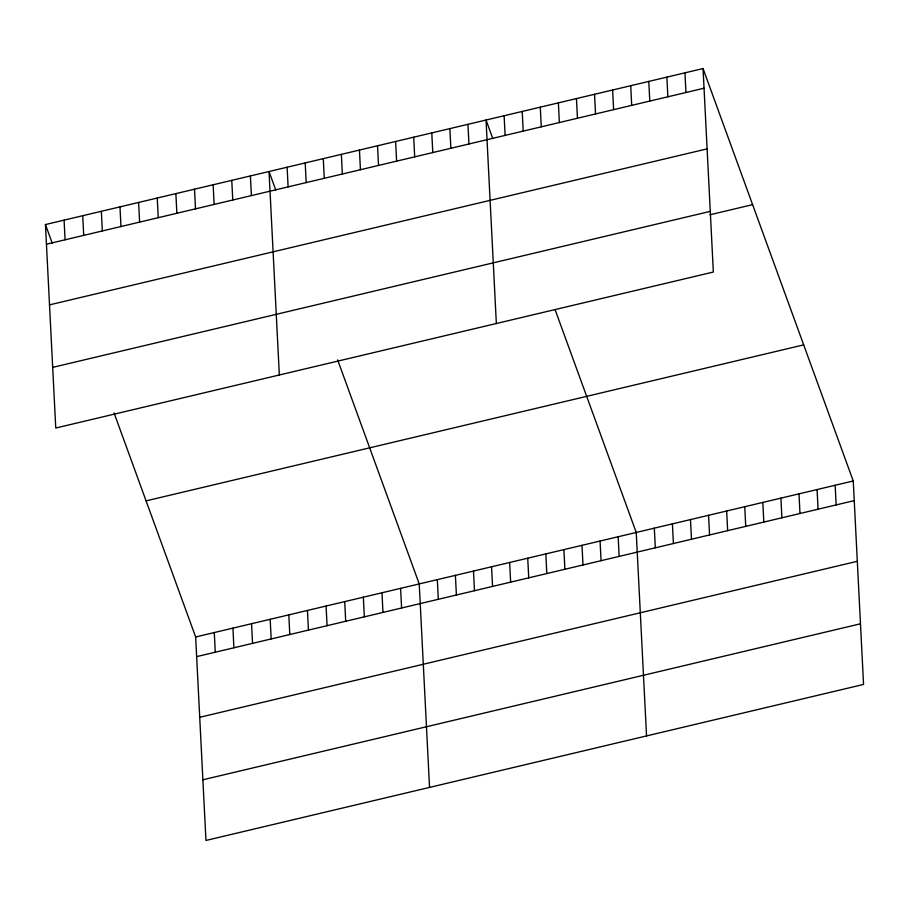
<?xml version="1.0" encoding="UTF-8"?>
<svg xmlns="http://www.w3.org/2000/svg" width="909" height="909" viewBox="0 0 909 909"><rect width="100%" height="100%" fill="white"/><g stroke="black" fill="none" stroke-linecap="round" stroke-linejoin="round"><path stroke-width="1.36" d="M703.043 68.55L713.349 272.03L55.756 428.025L45.45 224.557L703.043 68.55L853.244 480.975L863.55 684.443L205.957 840.45L195.651 636.97L114.045 412.913M46.45 244.214L704.032 88.218M49.518 304.867L707.111 148.871M52.688 367.372L710.281 211.365M709.986 214.763L752.607 204.65M146.088 500.87L803.681 344.875M195.651 636.97L853.244 480.975M196.651 656.628L854.233 500.632M199.719 717.292L857.312 561.296M202.889 779.786L860.482 623.79M492.792 138.588L486.031 120.033L496.348 323.513M555.104 309.674L636.232 532.447L646.549 735.926M275.791 190.072L269.03 171.517L279.336 374.985M337.637 359.873L419.231 583.93L429.537 787.41M45.45 224.557L52.211 243.112M835.155 485.258L836.155 504.927M817.077 489.553L818.066 509.21M798.988 493.837L799.988 513.505M780.911 498.132L781.899 517.789M762.821 502.427L763.821 522.084M744.744 506.711L745.732 526.368M726.655 511.006L727.654 530.663M708.577 515.289L709.565 534.947M684.954 72.845L685.954 92.502M690.488 519.584L691.488 539.242M666.876 77.129L667.865 96.797M672.41 523.868L673.399 543.537M648.787 81.424L649.787 101.081M654.321 528.163L655.321 547.82M630.71 85.719L631.698 105.376M612.621 90.002L613.62 109.659M618.154 536.742L619.154 556.399M594.543 94.297L595.531 113.955M600.065 541.037L601.065 560.694M576.454 98.581L577.454 118.238M581.987 545.32L582.987 564.978M558.376 102.876L559.365 122.533M563.898 549.615L564.898 569.273M540.287 107.16L541.287 126.828M545.82 553.899L546.809 573.556M522.209 111.455L523.198 131.112M527.731 558.194L528.731 577.851M504.12 115.738L505.12 135.407M509.654 562.478L510.642 582.146M491.564 566.773L492.564 586.43M467.953 124.328L468.953 143.986M473.487 571.057L474.475 590.725M449.864 128.612L450.864 148.269M455.398 575.352L456.398 595.009M431.786 132.907L432.786 152.564M437.32 579.647L438.308 599.304M413.697 137.191L414.697 156.848M395.62 141.486L396.608 161.143M400.596 588.35L401.596 608.007M377.53 145.77L378.53 165.438M359.453 150.065L360.441 169.722M381.973 592.77L382.962 612.427M341.364 154.348L342.363 174.017M363.339 597.19L364.339 616.847M323.286 158.643L324.274 178.3M344.704 601.61L345.704 621.267M305.197 162.938L306.197 182.595M326.07 606.03L327.07 625.687M287.119 167.222L288.108 186.879M307.447 610.45L308.435 630.107M288.812 614.87L289.801 634.527M250.395 175.937L251.395 195.594M270.178 619.29L271.177 638.947M231.772 180.357L232.761 200.014M251.543 623.71L252.543 643.367M213.138 184.777L214.126 204.434M232.92 628.13L233.908 647.787M194.503 189.197L195.503 208.854M214.285 632.55L215.274 652.207M175.869 193.617L176.869 213.274M157.246 198.037L158.234 217.694M138.611 202.457L139.6 222.114M119.977 206.877L120.977 226.534M101.342 211.297L102.342 230.954M82.719 215.717L83.708 235.374M64.084 220.137L65.073 239.794"/></g></svg>
